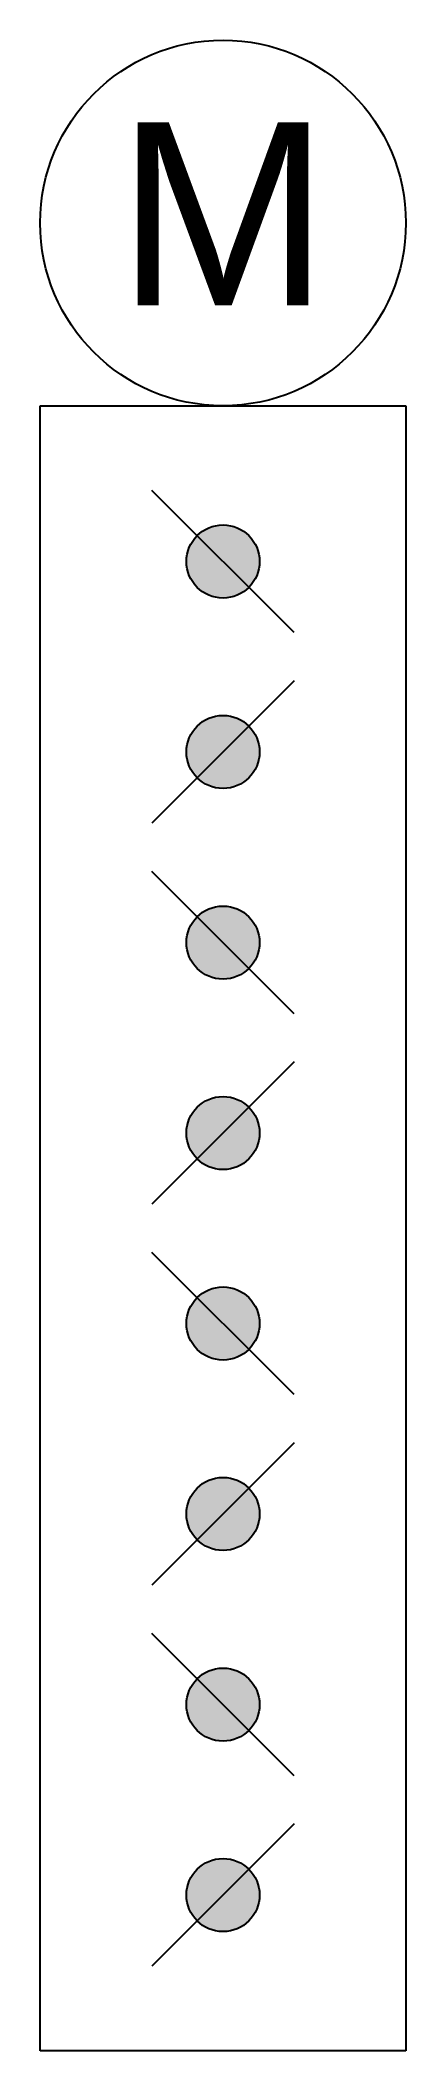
# Model space of a CAD drawing. Header units: millimetres. Extents: x -100 to 100, y -450 to 650.
import ezdxf
from ezdxf.enums import TextEntityAlignment as Align

# ---------------------------------------------------------------- set-up
doc = ezdxf.new("R2010")
doc.units = ezdxf.units.MM
doc.styles.add('EHS_Text', font='arial.ttf')

msp = doc.modelspace()

# ---------------------------------------------------------------- hatches: boundary and pattern name
at = {"linetype": 'ByBlock', "lineweight": -2}
for points in [[(0, 344.8, 1), (0, 384.8, 1)], [(0, 240.6, 1), (0, 280.6, 1)], [(0, 136.3, 1), (0, 176.3, 1)], [(0, 32.1, 1), (0, 72.1, 1)], [(0, -72.1, 1), (0, -32.1, 1)], [(0, -176.3, 1), (0, -136.3, 1)], [(0, -280.6, 1), (0, -240.6, 1)], [(20, -364.8, 1), (-20, -364.8, 1)]]:
    msp.add_hatch(color=0, dxfattribs=at).paths.add_polyline_path(points)

# ---------------------------------------------------------------- linework, layer by layer
at = {"color": 0, "linetype": 'ByBlock', "lineweight": -2}
for p, q in [((-100, 450), (100, 450)), ((-100, -450), (-100, 450)), ((100, 450), (100, -450)), ((38.9, 325.9), (-38.9, 403.7)), ((38.9, 299.5), (-38.9, 221.7)), ((38.9, 117.4), (-38.9, 195.2)), ((38.9, 91), (-38.9, 13.2)), ((38.9, -91), (-38.9, -13.2)), ((38.9, -117.4), (-38.9, -195.2)), ((38.9, -299.5), (-38.9, -221.7)), ((38.9, -325.9), (-38.9, -403.7)), ((100, -450), (-100, -450))]:
    msp.add_line(p, q, dxfattribs=at)
for centre, radius in [((0, 550), 100), ((0, 364.8), 20), ((0, 260.6), 20), ((0, 156.3), 20), ((0, 52.1), 20), ((0, -52.1), 20), ((0, -156.3), 20), ((0, -260.6), 20), ((0, -364.8), 20)]:
    msp.add_circle(centre, radius, dxfattribs=at)

# ---------------------------------------------------------------- texts
at = {"color": 0, "linetype": 'ByBlock', "lineweight": -2, "style": 'EHS_Text'}
msp.add_text('M', height=100, dxfattribs=at).set_placement((0, 505), align=Align.CENTER)

doc.saveas('drawing.dxf')
